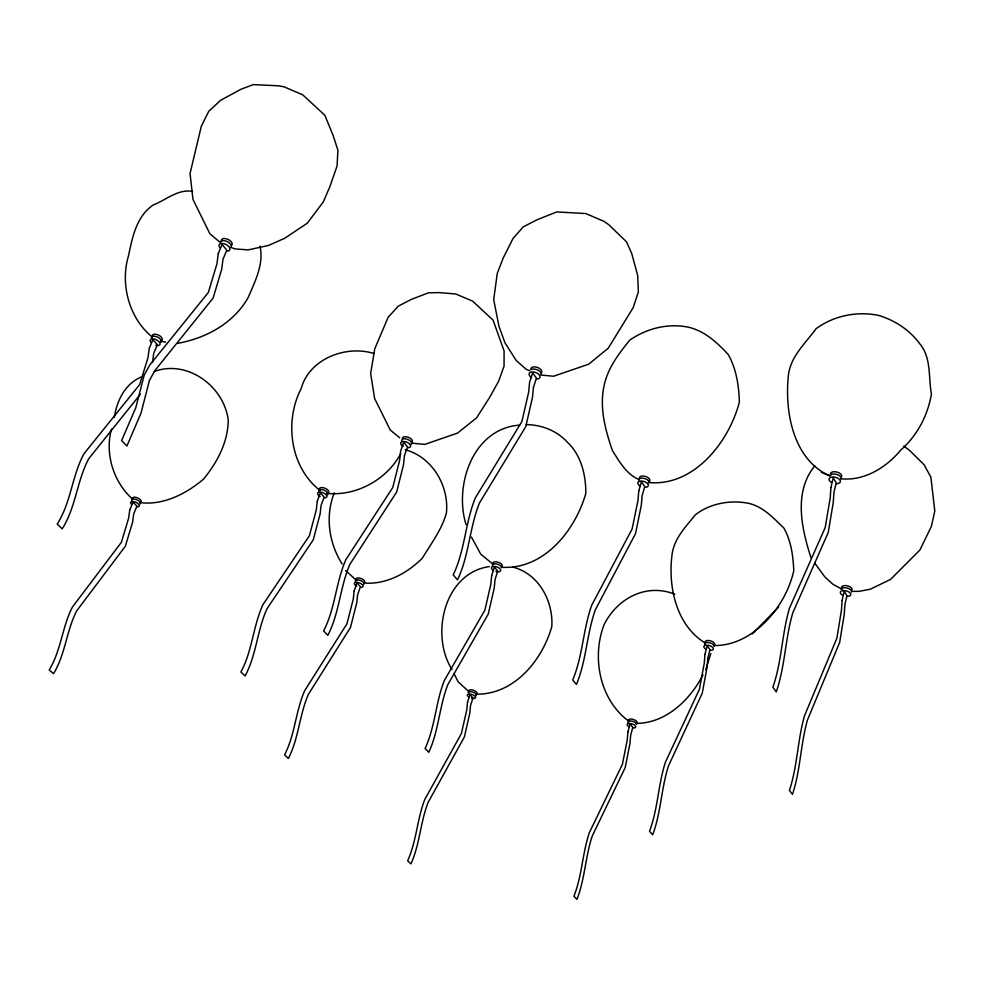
<?xml version="1.0" encoding="UTF-8"?>
<svg xmlns="http://www.w3.org/2000/svg" width="984" height="984" viewBox="0 0 984 984"><rect width="100%" height="100%" fill="white"/><g stroke="black" fill="none" stroke-linecap="round" stroke-linejoin="round"><path stroke-width="1.48" d="M152.508 362.432L153.713 353.256L157.391 344.683L152.901 339.751L149.211 348.348L148.006 357.536L139.703 384.498L83.923 453.808C71.992 475.912 71.032 502.467 57.195 524.115L62.201 528.851C75.953 507.215 76.9 480.721 88.781 458.655L140.441 394.141M111.524 429.098C104.624 453.599 113.48 482.062 132.446 499.011M114.316 417.351C116.875 400.365 125.657 382.53 142.778 376.454M710.817 653.597L705.737 669.71M334.24 492.886C325.052 516.305 328.828 542.947 342.174 564.029M714.544 645.541C753.424 645.762 786.253 605.996 793.78 570.56C793.079 555.923 791.185 540.917 783.817 527.977C773.301 518.027 763.473 506.834 748.763 503.365C730.571 499.688 710.104 503.279 695.319 514.817C685.946 526.625 674.594 537.854 672.232 553.426C667.693 585.246 675.602 624.582 704.741 642.724M703.019 674.852C690.104 699.858 665.959 723.375 636.119 723.4M400.685 453.698C386.933 479.651 355.888 496.637 326.639 493.291M814.875 465.813C793.288 491.766 801.566 528.962 811.185 558.248M752.206 633.93L778.651 607.054M154.414 371.435C187.378 359.344 224.008 386.269 228.239 420.057C228.067 442.111 217.169 462.554 203.43 479.22C185.976 493.956 162.95 505.727 139.568 502.541A4.674 2.066 24 0 0 140.761 500.167A4.674 2.066 24 0 0 135.571 497.301A4.674 2.066 24 0 0 132.606 498.691M177.723 343.354C206.173 338.152 233.626 323.305 248.177 297.5C254.967 281.535 264.13 263.86 259.997 246.172M489.306 566.599C444.301 572.872 429.971 634.938 452.013 669.501M519.638 425.113C472.91 428.372 453.796 485.518 466.072 524.607M476.379 694.163C514.165 694.692 542.319 660.313 551.79 626.55C553.438 601.322 538.888 573.881 513.156 567.202M851.652 591.372L859.081 591.335L870.336 589.195L890.594 579.391L919.929 549.97L931.344 526.489L934.8 511.04L930.889 477.166L924.136 464.829L909.56 450.34L903.779 446.17M364.191 583.045C386.134 584.742 407.192 573.315 422.333 558.174C431.127 543.512 441.865 529.626 446.428 512.873C449.147 485.862 432.247 456.97 405.236 449.725M501.323 567.251C543.697 570.105 575.123 530.72 585.812 493.439C585.997 475.37 581.101 454.891 567.473 442.32C556.981 430.808 541.803 424.744 526.329 424.621M192.581 191.425C178.055 188.743 166.124 199.998 153.332 204.918C136.345 216.332 132.471 237.193 128.498 255.803C119.937 284.032 129.125 318.472 152.311 337.045M648.308 482.492C693.831 487.055 728.959 442.087 739.39 402.099C738.849 385.74 736.401 368.963 728.246 354.535C717.25 342.715 705.417 331.571 689.317 327.401C668.579 322.887 647.152 328.152 629.834 340.07C619.133 353.207 608.506 367.094 604.483 383.871C599.01 406.552 605.025 429.012 612.368 450.5C619.489 461.68 626.377 474.325 639.231 479.7M411.509 443.12L424.756 444.411L457.56 433.083L476.613 417.819L489.872 397.032L498.777 380.869L504.054 366.159L504.091 350.907L493.07 320.169L472.64 301.129L455.789 293.995L438.95 292.58L428.446 292.826L411.435 299.357L398.188 306.208L388.127 317.315L374.793 348.717L370.648 373.44L374.596 398.434L390.267 430.045L399.664 437.757M540.991 375.027L553.525 376.257L588.69 364.191L608.235 348.225L633.229 307.574L638.345 291.94L637.73 275.729L631.777 253.663L626.55 241.892L608.813 224.758L604.041 221.388L585.824 213.565L556.698 211.941L537.018 219.789L523.303 226.812L513.033 238.448L503.156 258.115L497.252 273.392L493.697 299.665L498.974 326.257L504.915 342.715L516.219 360.513L525.985 369.148L529.712 370.845M840.951 478.741C863.915 481.324 886.449 467.511 900.594 450.205C917.1 435.814 927.789 415.531 931.43 394.006C928.269 377.155 931.565 358.028 919.905 343.933C909.511 329.861 895.231 320.538 878.626 315.384C856.953 311.03 833.928 315.593 816.08 328.705C805.502 343.256 790.865 356.11 788.43 374.879C784.506 411.029 792.747 459.122 829.364 475.715M160.564 341.153L165.706 342.161M231.055 247.415L234.807 248.866L248.091 249.911L268.632 245.41L284.831 238.214L307.303 223.183L323.256 201.991L329.788 186.874L337.069 166.013L337.906 150.232L333.022 135.165L324.831 115.276L302.777 94.858L284.13 86.85L278.509 85.793L253.306 84.624L241.24 89.138L220.773 100.171L208.768 111.266L201.326 126.21L190.047 173.492L192.962 199.371L209.887 233.798L220.871 242.987M674.852 594.262C646.537 582.86 617.595 598.075 604.25 624.299C591.359 657.029 599.674 699.956 628.862 721.223A4.477 1.919 17 0 1 630.24 719.07A4.477 1.919 17 0 1 635.775 720.632A4.477 1.919 17 0 1 636.304 723.314M821.271 472.295L829.684 475.813M373.834 353.453C346.024 344.88 309.394 358.693 301.239 388.385C284.142 421.558 290.071 467.277 320.194 490.622A4.945 2.362 22 0 1 320.895 487.633A4.945 2.362 22 0 1 326.897 489.257A4.945 2.362 22 0 1 328.25 492.812M842.169 589.293L832.993 584.348L824.949 577.054L814.629 562.959M345.642 570.585L356.663 580.56A4.625 2.079 20.9 0 1 357.426 577.989A4.625 2.079 20.9 0 1 363.059 579.539A4.625 2.079 20.9 0 1 364.24 582.663M469.282 691.973L458.101 681.789L454.042 673.597M471.434 537.043L480.77 554.201L493.55 564.607A4.883 2.325 19.2 0 1 494.706 561.839A4.883 2.325 19.2 0 1 500.721 563.488A4.883 2.325 19.2 0 1 501.643 566.821M705.762 649.059A4.92 2.3 16 0 1 705.282 645.332A4.92 2.3 16 0 1 712.551 647.324A4.92 2.3 16 0 1 710.497 650.362M705.553 643.081A4.92 2.3 16 0 1 707.262 640.523A4.92 2.3 16 0 1 713.363 642.195A4.92 2.3 16 0 1 713.757 645.332M704.974 645.086A4.92 2.3 16 0 1 708.615 642.577A4.92 2.3 16 0 1 714.089 646.39M629.01 726.721A4.477 1.919 17.1 0 1 628.358 723.523A4.477 1.919 17.1 0 1 634.963 725.393A4.477 1.919 17.1 0 1 633.315 727.939M628.296 723.092A4.477 1.919 17 0 1 631.396 721.026A4.477 1.919 17 0 1 636.5 724.396M320.144 496.563A4.945 2.362 22 0 1 318.508 492.344A4.945 2.362 22 0 1 325.667 494.288A4.945 2.362 22 0 1 324.806 497.83M318.644 491.114A4.945 2.362 22 0 1 324.265 490.204A4.945 2.362 22 0 1 327.463 494.755M469.331 697.324A4.342 1.833 19.1 0 1 468.802 694.04A4.342 1.833 19.1 0 1 475.346 696.709A4.342 1.833 19.1 0 1 471.397 698.16M468.741 690.866A4.342 1.833 19.1 0 1 474.005 690.497A4.342 1.833 19.1 0 1 476.453 694.003M468.126 692.674A4.342 1.833 19.1 0 1 473.378 692.306A4.342 1.833 19.1 0 1 475.838 695.811M131.536 504.312A4.674 2.054 24 0 1 132.286 501.471A4.674 2.054 24 0 1 138.4 503.968A4.674 2.054 24 0 1 137.637 506.809M131.77 500.512A4.674 2.054 24 0 1 136.616 499.688A4.674 2.054 24 0 1 140.097 503.931M640.055 485.985A5.461 2.878 17.2 0 1 639.305 481.287A5.461 2.878 17.2 0 1 647.374 483.415A5.461 2.878 17.2 0 1 645.319 487.375M639.379 477.818A5.461 2.878 17.2 0 1 646.414 476.785A5.461 2.878 17.2 0 1 648.973 481.84M638.69 479.958A5.461 2.878 17.2 0 1 644.397 478.47A5.461 2.878 17.2 0 1 649.231 482.738M151.179 342.641A5.387 2.694 25.5 0 1 152.84 338.853A5.387 2.694 25.5 0 1 159.912 342.961A5.387 2.694 25.5 0 1 155.792 345.31M152.409 336.245A5.375 2.706 25.6 0 1 158.018 334.88A5.375 2.706 25.6 0 1 161.954 340.218M151.462 338.25A5.375 2.706 25.6 0 1 157.071 336.885A5.375 2.706 25.6 0 1 161.007 342.223M356.651 586.181A4.625 2.079 20.9 0 1 355.224 582.479A4.625 2.079 20.9 0 1 361.94 584.348A4.625 2.079 20.9 0 1 361.03 587.399M355.273 581.15A4.625 2.079 20.9 0 1 360.624 580.498A4.625 2.079 20.9 0 1 363.526 584.533M531.631 377.622A5.732 3.186 19.6 0 1 530.462 372.309A5.732 3.186 19.6 0 1 538.888 374.486A5.732 3.186 19.6 0 1 537.116 379.037M530.868 369A5.72 3.198 19.6 0 1 537.977 367.61A5.72 3.198 19.6 0 1 541.003 373.268M530.917 369.726A5.72 3.186 19.6 0 1 537.202 369.787A5.72 3.186 19.6 0 1 541.077 374.006M493.624 570.548A4.895 2.325 19.2 0 1 493.107 566.44A4.895 2.325 19.2 0 1 500.475 569.478A4.895 2.325 19.2 0 1 495.948 571.507M492.283 565.197A4.883 2.325 19.2 0 1 497.055 564.066A4.883 2.325 19.2 0 1 501.631 567.756M842.23 595A5.387 2.681 13.8 0 1 842.132 590.781A5.387 2.681 13.8 0 1 850.114 592.922A5.387 2.681 13.8 0 1 847.421 596.39M841.898 588.555A5.387 2.694 13.8 0 1 846.314 585.64A5.387 2.694 13.8 0 1 852.021 589.871M841.086 589.231A5.387 2.694 13.8 0 1 847.15 588.063A5.387 2.694 13.8 0 1 851.492 592.024M403.206 446.416A5.264 2.681 21.2 0 1 401.73 441.767A5.264 2.681 21.2 0 1 409.393 443.809A5.264 2.681 21.2 0 1 408.2 447.745M402.468 438.52A5.252 2.694 21.2 0 1 408.68 437.425A5.252 2.694 21.2 0 1 411.841 442.419M401.681 440.561A5.264 2.694 21.2 0 1 407.88 439.479A5.264 2.694 21.2 0 1 411.054 444.473M220.035 247.931A5.867 3.21 25.9 0 1 221.289 243.503A5.867 3.21 25.9 0 1 228.915 246.713A5.867 3.21 25.9 0 1 227.648 251.129M221.351 240.982A5.855 3.223 25.9 0 1 227.661 239.223A5.855 3.223 25.9 0 1 231.732 245.36M220.81 241.486A5.855 3.223 25.9 0 1 228.042 242.039A5.855 3.223 25.9 0 1 230.748 247.488M831.111 482.246A5.818 3.161 13.7 0 1 830.976 477.277A5.818 3.161 13.7 0 1 839.61 479.528A5.818 3.161 13.7 0 1 836.732 483.71M830.767 475.346A5.818 3.161 13.7 0 1 835.514 471.779A5.818 3.161 13.7 0 1 841.714 476.563M829.869 475.887A5.818 3.161 13.7 0 1 836.4 474.313A5.818 3.161 13.7 0 1 841.123 478.814M842.095 600.511L841.492 609.908L836.904 638.186L804.469 715.897C797.532 740.275 797.495 766.142 789.414 790.373L792.477 794.395C800.509 770.201 800.546 744.384 807.434 720.054L839.684 642.404L844.26 614.176L844.862 604.791L846.941 595.64L844.198 591.347L842.095 600.511M830.914 487.523L830.25 497.596L825.195 527.608L789.525 608.051C781.825 633.917 781.862 661.519 772.883 687.213L776.253 691.887C785.183 666.229 785.146 638.69 792.784 612.872L828.245 532.479L833.264 502.517L833.928 492.467L836.203 482.837L833.202 477.88L830.914 487.523M704.938 654.409L704.273 663.105L699.366 689.403L665.381 762.305C658.148 784.765 657.927 808.946 649.526 831.259L652.663 834.838C661.014 812.563 661.248 788.43 668.444 765.995L702.256 693.154L707.127 666.906L707.791 658.222L710.005 649.686L707.152 645.848L704.938 654.409M627.89 731.973L627.226 739.968L622.417 764.285L589.354 832.673C582.368 853.362 582.024 875.748 573.93 896.252L576.944 899.376C585 878.884 585.345 856.535 592.294 835.896L625.209 767.557L630.006 743.277L630.658 735.294L632.823 727.348L630.067 724.015L627.89 731.973M638.751 491.004L637.952 500.573L632.109 529.035L591.716 605.209C583.032 629.452 582.811 655.984 572.7 680.005L576.427 684.446C586.476 660.461 586.698 633.979 595.345 609.785L635.516 533.648L641.31 505.235L642.109 495.69L644.729 486.539L641.384 481.853L638.751 491.004M533.426 387.462L532.479 397.388L525.751 426.662L479.466 503.008C469.454 527.731 469.147 555.431 457.498 579.884L453.218 574.902C464.94 550.425 465.248 522.652 475.321 497.904L521.889 421.521L528.654 392.198L529.601 382.235L532.639 372.887L536.44 378.114L533.426 387.462M467.511 702.305L466.748 710.067L461.361 733.621L424.817 799.365C417.093 819.192 416.564 841.16 407.647 860.791L410.943 863.89C419.824 844.297 420.353 822.366 428.028 802.563L464.411 736.868L469.774 713.351L470.536 705.602L472.947 697.914L469.921 694.606L467.511 702.305M491.692 575.492L490.856 584.139L484.903 610.08L444.276 680.657C435.617 702.527 435.149 726.869 425.113 748.504L428.803 752.293C438.79 730.694 439.258 706.401 447.868 684.556L488.285 614.028L494.214 588.137L495.05 579.502L497.707 571.114L494.374 567.091L491.692 575.492M404.461 455.678L403.489 464.854L396.638 492.074L350.009 564.115C340.009 586.919 339.455 612.847 327.856 635.344L323.601 630.941C335.273 608.419 335.827 582.43 345.876 559.601L392.751 487.523L399.652 460.254L400.636 451.053L403.711 442.308L407.536 446.933L404.461 455.678M354.154 590.941L353.256 599.145L346.983 623.733L304.634 690.756C295.655 711.309 294.991 734.617 284.597 754.9L288.41 758.455C298.742 738.209 299.407 714.938 308.349 694.421L350.488 627.448L356.737 602.885L357.623 594.705L360.415 586.735L356.958 582.971L354.154 590.941M317.291 501.176L316.307 509.835L309.431 535.653L262.974 604.606C253.072 626.095 252.371 650.793 240.908 671.974L245.077 675.983C256.492 654.84 257.181 630.191 267.033 608.727L313.256 539.822L320.095 514.042L321.079 505.382L324.142 497.08L320.366 492.849L317.291 501.176M218.263 253.638L217.009 263.577L208.35 292.482L149.765 365.039L144.218 375.052L135.792 407.659L121.598 440.598L126.899 446.035L141.007 413.145L149.371 380.599L154.882 370.587L213.134 298.041L221.732 269.185L222.987 259.259L226.812 250.133L222.113 244.499L218.263 253.638M129.74 509.983L128.658 518.113L121.352 542.332L72.484 606.968C62.14 626.857 61.143 650.412 49.2 669.919L53.542 673.671C65.436 654.188 66.42 630.683 76.715 610.818L125.362 546.206L132.631 522.024L133.701 513.919L136.936 506.108L132.988 502.172L129.74 509.983"/></g></svg>
